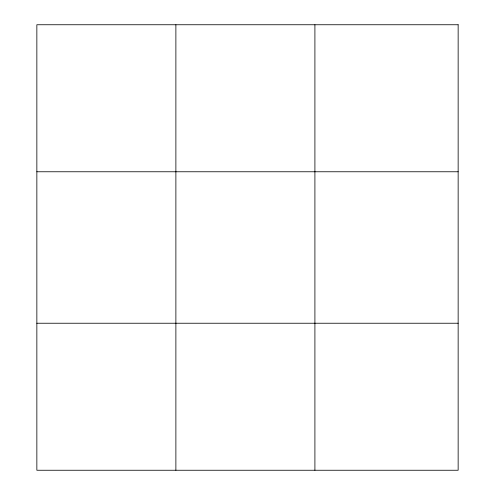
<?xml version="1.0" encoding="UTF-8"?>
<svg xmlns="http://www.w3.org/2000/svg" width="495" height="495" viewBox="0 0 495 495"><rect width="100%" height="100%" fill="white"/><g stroke="black" fill="none" stroke-linecap="round" stroke-linejoin="round"><path stroke-width="0.74" d="M175.88 470.25L175.88 24.75M314.907 470.25L314.907 24.75M36.853 171.765L458.147 171.765M36.853 323.235L458.147 323.235M458.147 24.75L458.147 470.25L36.853 470.25L36.853 24.75L458.147 24.75"/></g></svg>
